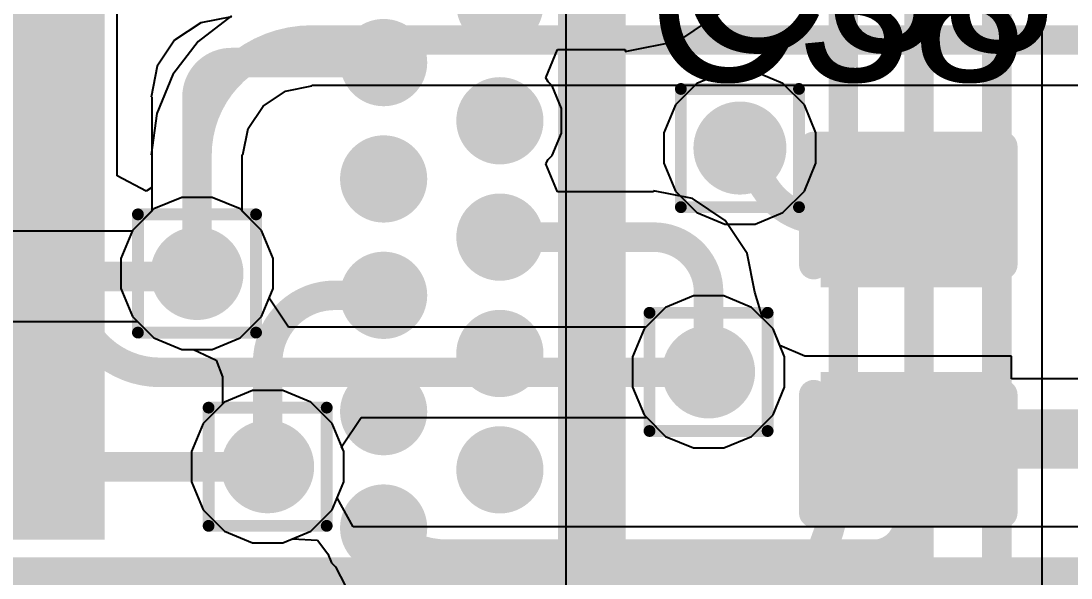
# Model space of a CAD drawing. Header units: inches. Extents: x -12 to 5355, y -7 to 5366.
# Drawn here: x 19.831 to 24.347, y 6.578 to 8.972 of the extents above; entities that cross this region are included whole.
import ezdxf

# ---------------------------------------------------------------- set-up
doc = ezdxf.new("R2010")
doc.units = ezdxf.units.IN
for name, color, linetype in [('BOTTOM LAYER', 5, 'Continuous'), ('Drill Drawing', 1, 'Continuous'), ('GROUND1', 16, 'Continuous'), ('GROUND2', 156, 'Continuous'), ('POWER', 76, 'Continuous'), ('SIGNAL', 90, 'Continuous'), ('TOP LAYER', 1, 'Continuous'), ('Top Overlay', 2, 'Continuous'), ('Top Paste', 8, 'Continuous'), ('Top Solder', 216, 'Continuous'), ('Via Holes', 16, 'Continuous')]:
    doc.layers.add(name, color=color, linetype=linetype)
doc.styles.add('Arial', font='', dxfattribs={"height": 0.2})
doc.styles.get('Arial').set_extended_font_data('Arial')

# ---------------------------------------------------------------- blocks, each defined once
blk = doc.blocks.new('AQFN50P700X700X85_HS_74N_42')
at = {"layer": 'TOP LAYER'}
h = blk.add_hatch(color=1, dxfattribs=at)
edge = h.paths.add_edge_path()
edge.add_arc((-2.75, 1.5), 0.1375, 0, 360)
blk.add_hatch(color=1, dxfattribs=at).paths.add_polyline_path([(-1.5, 1.5), (1.5, 1.5), (1.5, -1.5), (-1.5, -1.5)])
h = blk.add_hatch(color=1, dxfattribs=at)
edge = h.paths.add_edge_path()
edge.add_arc((-3.25, 1.25), 0.1375, 0, 360)
h = blk.add_hatch(color=1, dxfattribs=at)
edge = h.paths.add_edge_path()
edge.add_arc((-2.75, 1), 0.1375, 0, 360)
h = blk.add_hatch(color=1, dxfattribs=at)
edge = h.paths.add_edge_path()
edge.add_arc((-3.25, 0.75), 0.1375, 0, 360)
h = blk.add_hatch(color=1, dxfattribs=at)
edge = h.paths.add_edge_path()
edge.add_arc((-2.75, 0.5), 0.1375, 0, 360)
h = blk.add_hatch(color=1, dxfattribs=at)
edge = h.paths.add_edge_path()
edge.add_arc((-3.25, 0.25), 0.1375, 0, 360)
h = blk.add_hatch(color=1, dxfattribs=at)
edge = h.paths.add_edge_path()
edge.add_arc((-2.75, 0), 0.1375, 0, 360)
h = blk.add_hatch(color=1, dxfattribs=at)
edge = h.paths.add_edge_path()
edge.add_arc((-3.25, -0.25), 0.1375, 0, 360)
h = blk.add_hatch(color=1, dxfattribs=at)
edge = h.paths.add_edge_path()
edge.add_arc((-2.75, -0.5), 0.1375, 0, 360)
h = blk.add_hatch(color=1, dxfattribs=at)
edge = h.paths.add_edge_path()
edge.add_arc((-3.25, -0.75), 0.1375, 0, 360)
at = {"layer": 'Top Paste'}
h = blk.add_hatch(color=8, dxfattribs=at)
edge = h.paths.add_edge_path()
edge.add_arc((-2.75, 1.5), 0.15, 0, 360)
blk.add_hatch(color=8, dxfattribs=at).paths.add_polyline_path([(-1.5, 1.5), (1.5, 1.5), (1.5, -1.5), (-1.5, -1.5)])
h = blk.add_hatch(color=8, dxfattribs=at)
edge = h.paths.add_edge_path()
edge.add_arc((-3.25, 1.25), 0.15, 0, 360)
h = blk.add_hatch(color=8, dxfattribs=at)
edge = h.paths.add_edge_path()
edge.add_arc((-2.75, 1), 0.15, 0, 360)
h = blk.add_hatch(color=8, dxfattribs=at)
edge = h.paths.add_edge_path()
edge.add_arc((-3.25, 0.75), 0.15, 0, 360)
h = blk.add_hatch(color=8, dxfattribs=at)
edge = h.paths.add_edge_path()
edge.add_arc((-2.75, 0.5), 0.15, 0, 360)
h = blk.add_hatch(color=8, dxfattribs=at)
edge = h.paths.add_edge_path()
edge.add_arc((-3.25, 0.25), 0.15, 0, 360)
h = blk.add_hatch(color=8, dxfattribs=at)
edge = h.paths.add_edge_path()
edge.add_arc((-2.75, 0), 0.15, 0, 360)
h = blk.add_hatch(color=8, dxfattribs=at)
edge = h.paths.add_edge_path()
edge.add_arc((-3.25, -0.25), 0.15, 0, 360)
h = blk.add_hatch(color=8, dxfattribs=at)
edge = h.paths.add_edge_path()
edge.add_arc((-2.75, -0.5), 0.15, 0, 360)
h = blk.add_hatch(color=8, dxfattribs=at)
edge = h.paths.add_edge_path()
edge.add_arc((-3.25, -0.75), 0.15, 0, 360)
at = {"layer": 'Top Solder'}
h = blk.add_hatch(color=216, dxfattribs=at)
edge = h.paths.add_edge_path()
edge.add_arc((-2.75, 1.5), 0.1875, 0, 360)
blk.add_hatch(color=216, dxfattribs=at).paths.add_polyline_path([(-1.55, 1.55), (1.55, 1.55), (1.55, -1.55), (-1.55, -1.55)])
h = blk.add_hatch(color=216, dxfattribs=at)
edge = h.paths.add_edge_path()
edge.add_arc((-3.25, 1.25), 0.1875, 0, 360)
h = blk.add_hatch(color=216, dxfattribs=at)
edge = h.paths.add_edge_path()
edge.add_arc((-2.75, 1), 0.1875, 0, 360)
h = blk.add_hatch(color=216, dxfattribs=at)
edge = h.paths.add_edge_path()
edge.add_arc((-3.25, 0.75), 0.1875, 0, 360)
h = blk.add_hatch(color=216, dxfattribs=at)
edge = h.paths.add_edge_path()
edge.add_arc((-2.75, 0.5), 0.1875, 0, 360)
h = blk.add_hatch(color=216, dxfattribs=at)
edge = h.paths.add_edge_path()
edge.add_arc((-3.25, 0.25), 0.1875, 0, 360)
h = blk.add_hatch(color=216, dxfattribs=at)
edge = h.paths.add_edge_path()
edge.add_arc((-2.75, 0), 0.1875, 0, 360)
h = blk.add_hatch(color=216, dxfattribs=at)
edge = h.paths.add_edge_path()
edge.add_arc((-3.25, -0.25), 0.1875, 0, 360)
h = blk.add_hatch(color=216, dxfattribs=at)
edge = h.paths.add_edge_path()
edge.add_arc((-2.75, -0.5), 0.1875, 0, 360)
h = blk.add_hatch(color=216, dxfattribs=at)
edge = h.paths.add_edge_path()
edge.add_arc((-3.25, -0.75), 0.1875, 0, 360)
at = {"layer": 'Top Overlay'}
blk.add_lwpolyline([(-3.6, 3.6, 0.2, 0.2, 0), (-3.6, -3.6, 0.2, 0.2, 0)], format="xyseb", dxfattribs=at)
blk = doc.blocks.new('C___0402_119')
at = {"layer": 'TOP LAYER'}
for points in [[(-0.6985, -0.3175), (-0.6985, 0.3175), (-0.2413, 0.3175), (-0.2413, -0.3175)], [(0.2413, -0.3175), (0.2413, 0.3175), (0.6985, 0.3175), (0.6985, -0.3175)]]:
    blk.add_hatch(color=1, dxfattribs=at).paths.add_polyline_path(points)
at = {"layer": 'Top Paste'}
for points in [[(-0.6985, -0.3175), (-0.6985, 0.3175), (-0.2413, 0.3175), (-0.2413, -0.3175)], [(0.2413, -0.3175), (0.2413, 0.3175), (0.6985, 0.3175), (0.6985, -0.3175)]]:
    blk.add_hatch(color=8, dxfattribs=at).paths.add_polyline_path(points)
at = {"layer": 'Top Solder'}
for points in [[(-0.7585, -0.3775), (-0.7585, 0.3775), (-0.1813, 0.3775), (-0.1813, -0.3775)], [(0.1813, -0.3775), (0.1813, 0.3775), (0.7585, 0.3775), (0.7585, -0.3775)]]:
    blk.add_hatch(color=216, dxfattribs=at).paths.add_polyline_path(points)
at = {"layer": 'Top Overlay'}
for points in [[(-0.7874, -0.4064, 0.127, 0.127, 0), (-0.7874, 0.4064, 0.127, 0.127, 0)], [(-0.7874, 0.4064, 0.127, 0.127, 0), (-0.2794, 0.4064, 0.127, 0.127, 0)], [(0.2794, 0.4064, 0.127, 0.127, 0), (0.7874, 0.4064, 0.127, 0.127, 0)], [(0.7874, -0.4064, 0.127, 0.127, 0), (0.7874, 0.4064, 0.127, 0.127, 0)], [(-0.7874, -0.4064, 0.127, 0.127, 0), (-0.2794, -0.4064, 0.127, 0.127, 0)], [(0.2794, -0.4064, 0.127, 0.127, 0), (0.7874, -0.4064, 0.127, 0.127, 0)]]:
    blk.add_lwpolyline(points, format="xyseb", dxfattribs=at)
for points in [[(-0.8191, 0.4064, 0.0635, 0.0635, 1), (-0.7556, 0.4064, 0.0635, 0.0635, 1)], [(-0.8191, 0.4064, 0.0635, 0.0635, 1), (-0.7556, 0.4064, 0.0635, 0.0635, 1)], [(-0.3111, 0.4064, 0.0635, 0.0635, 1), (-0.2477, 0.4064, 0.0635, 0.0635, 1)], [(0.2477, 0.4064, 0.0635, 0.0635, 1), (0.3111, 0.4064, 0.0635, 0.0635, 1)], [(0.7556, 0.4064, 0.0635, 0.0635, 1), (0.8191, 0.4064, 0.0635, 0.0635, 1)], [(0.7556, 0.4064, 0.0635, 0.0635, 1), (0.8191, 0.4064, 0.0635, 0.0635, 1)], [(-0.8191, -0.4064, 0.0635, 0.0635, 1), (-0.7556, -0.4064, 0.0635, 0.0635, 1)], [(-0.8191, -0.4064, 0.0635, 0.0635, 1), (-0.7556, -0.4064, 0.0635, 0.0635, 1)], [(-0.3111, -0.4064, 0.0635, 0.0635, 1), (-0.2477, -0.4064, 0.0635, 0.0635, 1)], [(0.2477, -0.4064, 0.0635, 0.0635, 1), (0.3111, -0.4064, 0.0635, 0.0635, 1)], [(0.7556, -0.4064, 0.0635, 0.0635, 1), (0.8191, -0.4064, 0.0635, 0.0635, 1)], [(0.7556, -0.4064, 0.0635, 0.0635, 1), (0.8191, -0.4064, 0.0635, 0.0635, 1)]]:
    blk.add_lwpolyline(points, format="xyseb", close=True, dxfattribs=at)
at = {"layer": 'Top Overlay', "style": 'Arial'}
blk.add_text('C38', height=0.635, dxfattribs=at).set_placement((-0.7984, -1.3994))
blk = doc.blocks.new('C___0402_164')
at = {"layer": 'TOP LAYER'}
for points in [[(-0.6985, -0.3175), (-0.6985, 0.3175), (-0.2413, 0.3175), (-0.2413, -0.3175)], [(0.2413, -0.3175), (0.2413, 0.3175), (0.6985, 0.3175), (0.6985, -0.3175)]]:
    blk.add_hatch(color=1, dxfattribs=at).paths.add_polyline_path(points)
at = {"layer": 'Top Paste'}
for points in [[(-0.6985, -0.3175), (-0.6985, 0.3175), (-0.2413, 0.3175), (-0.2413, -0.3175)], [(0.2413, -0.3175), (0.2413, 0.3175), (0.6985, 0.3175), (0.6985, -0.3175)]]:
    blk.add_hatch(color=8, dxfattribs=at).paths.add_polyline_path(points)
at = {"layer": 'Top Solder'}
for points in [[(-0.7585, -0.3775), (-0.7585, 0.3775), (-0.1813, 0.3775), (-0.1813, -0.3775)], [(0.1813, -0.3775), (0.1813, 0.3775), (0.7585, 0.3775), (0.7585, -0.3775)]]:
    blk.add_hatch(color=216, dxfattribs=at).paths.add_polyline_path(points)
at = {"layer": 'Top Overlay'}
for points in [[(-0.7874, -0.4064, 0.127, 0.127, 0), (-0.7874, 0.4064, 0.127, 0.127, 0)], [(-0.2794, 0.4064, 0.127, 0.127, 0), (-0.7874, 0.4064, 0.127, 0.127, 0)], [(0.7874, 0.4064, 0.127, 0.127, 0), (0.2794, 0.4064, 0.127, 0.127, 0)], [(0.7874, -0.4064, 0.127, 0.127, 0), (0.7874, 0.4064, 0.127, 0.127, 0)], [(-0.2794, -0.4064, 0.127, 0.127, 0), (-0.7874, -0.4064, 0.127, 0.127, 0)], [(0.7874, -0.4064, 0.127, 0.127, 0), (0.2794, -0.4064, 0.127, 0.127, 0)]]:
    blk.add_lwpolyline(points, format="xyseb", dxfattribs=at)
for points in [[(-0.8191, 0.4064, 0.0635, 0.0635, 1), (-0.7556, 0.4064, 0.0635, 0.0635, 1)], [(-0.8191, 0.4064, 0.0635, 0.0635, 1), (-0.7556, 0.4064, 0.0635, 0.0635, 1)], [(-0.3111, 0.4064, 0.0635, 0.0635, 1), (-0.2477, 0.4064, 0.0635, 0.0635, 1)], [(0.2477, 0.4064, 0.0635, 0.0635, 1), (0.3111, 0.4064, 0.0635, 0.0635, 1)], [(0.7556, 0.4064, 0.0635, 0.0635, 1), (0.8191, 0.4064, 0.0635, 0.0635, 1)], [(0.7556, 0.4064, 0.0635, 0.0635, 1), (0.8191, 0.4064, 0.0635, 0.0635, 1)], [(-0.8191, -0.4064, 0.0635, 0.0635, 1), (-0.7556, -0.4064, 0.0635, 0.0635, 1)], [(-0.8191, -0.4064, 0.0635, 0.0635, 1), (-0.7556, -0.4064, 0.0635, 0.0635, 1)], [(-0.3111, -0.4064, 0.0635, 0.0635, 1), (-0.2477, -0.4064, 0.0635, 0.0635, 1)], [(0.2477, -0.4064, 0.0635, 0.0635, 1), (0.3111, -0.4064, 0.0635, 0.0635, 1)], [(0.7556, -0.4064, 0.0635, 0.0635, 1), (0.8191, -0.4064, 0.0635, 0.0635, 1)], [(0.7556, -0.4064, 0.0635, 0.0635, 1), (0.8191, -0.4064, 0.0635, 0.0635, 1)]]:
    blk.add_lwpolyline(points, format="xyseb", close=True, dxfattribs=at)

msp = doc.modelspace()

# ---------------------------------------------------------------- hatches: boundary and pattern name
at = {"layer": 'BOTTOM LAYER'}
h = msp.add_hatch(color=5, dxfattribs=at)
edge = h.paths.add_edge_path()
edge.add_arc((22.9233, 8.4258), 0.2, 0, 360)
h = msp.add_hatch(color=5, dxfattribs=at)
edge = h.paths.add_edge_path()
edge.add_arc((20.5883, 7.8868), 0.2, 0, 360)
h = msp.add_hatch(color=5, dxfattribs=at)
edge = h.paths.add_edge_path()
edge.add_arc((22.7885, 7.4639), 0.2, 0, 360)
h = msp.add_hatch(color=5, dxfattribs=at)
edge = h.paths.add_edge_path()
edge.add_arc((20.8922, 7.0563), 0.2, 0, 360)
at = {"layer": 'GROUND1'}
h = msp.add_hatch(color=16, dxfattribs=at)
edge = h.paths.add_edge_path()
edge.add_arc((22.9233, 8.4258), 0.2, 0, 360)
h = msp.add_hatch(color=16, dxfattribs=at)
edge = h.paths.add_edge_path()
edge.add_arc((20.5883, 7.8868), 0.2, 0, 360)
h = msp.add_hatch(color=16, dxfattribs=at)
edge = h.paths.add_edge_path()
edge.add_arc((22.7885, 7.4639), 0.2, 0, 360)
h = msp.add_hatch(color=16, dxfattribs=at)
edge = h.paths.add_edge_path()
edge.add_arc((20.8922, 7.0563), 0.2, 0, 360)
at = {"layer": 'GROUND2'}
h = msp.add_hatch(color=156, dxfattribs=at)
edge = h.paths.add_edge_path()
edge.add_arc((22.9233, 8.4258), 0.2, 0, 360)
h = msp.add_hatch(color=156, dxfattribs=at)
edge = h.paths.add_edge_path()
edge.add_arc((20.5883, 7.8868), 0.2, 0, 360)
h = msp.add_hatch(color=156, dxfattribs=at)
edge = h.paths.add_edge_path()
edge.add_arc((22.7885, 7.4639), 0.2, 0, 360)
h = msp.add_hatch(color=156, dxfattribs=at)
edge = h.paths.add_edge_path()
edge.add_arc((20.8922, 7.0563), 0.2, 0, 360)
at = {"layer": 'POWER'}
h = msp.add_hatch(color=76, dxfattribs=at)
edge = h.paths.add_edge_path()
edge.add_arc((22.9233, 8.4258), 0.2, 0, 360)
h = msp.add_hatch(color=76, dxfattribs=at)
edge = h.paths.add_edge_path()
edge.add_arc((20.5883, 7.8868), 0.2, 0, 360)
h = msp.add_hatch(color=76, dxfattribs=at)
edge = h.paths.add_edge_path()
edge.add_arc((22.7885, 7.4639), 0.2, 0, 360)
h = msp.add_hatch(color=76, dxfattribs=at)
edge = h.paths.add_edge_path()
edge.add_arc((20.8922, 7.0563), 0.2, 0, 360)
at = {"layer": 'SIGNAL'}
h = msp.add_hatch(color=90, dxfattribs=at)
edge = h.paths.add_edge_path()
edge.add_arc((22.9233, 8.4258), 0.2, 0, 360)
h = msp.add_hatch(color=90, dxfattribs=at)
edge = h.paths.add_edge_path()
edge.add_arc((20.5883, 7.8868), 0.2, 0, 360)
h = msp.add_hatch(color=90, dxfattribs=at)
edge = h.paths.add_edge_path()
edge.add_arc((22.7885, 7.4639), 0.2, 0, 360)
h = msp.add_hatch(color=90, dxfattribs=at)
edge = h.paths.add_edge_path()
edge.add_arc((20.8922, 7.0563), 0.2, 0, 360)
at = {"layer": 'TOP LAYER'}
h = msp.add_hatch(color=1, dxfattribs=at)
edge = h.paths.add_edge_path()
edge.add_arc((22.9233, 8.4258), 0.2, 0, 360)
h = msp.add_hatch(color=1, dxfattribs=at)
edge = h.paths.add_edge_path()
edge.add_arc((20.5883, 7.8868), 0.2, 0, 360)
h = msp.add_hatch(color=1, dxfattribs=at)
edge = h.paths.add_edge_path()
edge.add_arc((22.7885, 7.4639), 0.2, 0, 360)
h = msp.add_hatch(color=1, dxfattribs=at)
edge = h.paths.add_edge_path()
edge.add_arc((20.8922, 7.0563), 0.2, 0, 360)
at = {"layer": 'Via Holes'}
h = msp.add_hatch(color=7, dxfattribs=at)
edge = h.paths.add_edge_path()
edge.add_arc((22.9233, 8.4258), 0.1, 0, 360)
h = msp.add_hatch(color=7, dxfattribs=at)
edge = h.paths.add_edge_path()
edge.add_arc((20.5883, 7.8868), 0.1, 0, 360)
h = msp.add_hatch(color=7, dxfattribs=at)
edge = h.paths.add_edge_path()
edge.add_arc((22.7885, 7.4639), 0.1, 0, 360)
h = msp.add_hatch(color=7, dxfattribs=at)
edge = h.paths.add_edge_path()
edge.add_arc((20.8922, 7.0563), 0.1, 0, 360)

# ---------------------------------------------------------------- linework, layer by layer
at = {"layer": 'BOTTOM LAYER'}
for p, q in [((24.2226, 4.9381), (24.2226, 14.0526)), ((22.1748, 9.9651), (22.1748, 5.4328)), ((20.5232, 8.2138), (20.403, 8.1641)), ((20.6533, 8.2138), (20.5232, 8.2138)), ((20.7735, 8.1641), (20.6533, 8.2138)), ((20.403, 8.1641), (20.311, 8.0721)), ((20.8655, 8.0721), (20.7735, 8.1641)), ((20.3095, 8.0682), (17.282, 8.0682)), ((20.311, 8.0721), (20.3095, 8.0682)), ((20.9153, 7.9519), (20.8655, 8.0721)), ((20.9153, 7.8218), (20.9153, 7.9519)), ((20.8655, 7.7016), (20.9153, 7.8218)), ((17.282, 7.6798), (20.3329, 7.6798)), ((20.3329, 7.6798), (20.403, 7.6096)), ((20.7735, 7.6096), (20.8655, 7.7016)), ((20.403, 7.6096), (20.5232, 7.5598)), ((20.6533, 7.5598), (20.7735, 7.6096)), ((20.5232, 7.5598), (20.6533, 7.5598)), ((20.8272, 7.3833), (20.707, 7.3336)), ((20.9572, 7.3833), (20.8272, 7.3833)), ((21.0774, 7.3336), (20.9572, 7.3833)), ((20.707, 7.3336), (20.615, 7.2416)), ((21.1694, 7.2416), (21.0774, 7.3336)), ((20.615, 7.2416), (20.5652, 7.1214)), ((21.2192, 7.1214), (21.1694, 7.2416)), ((20.5652, 7.1214), (20.5652, 6.9913)), ((21.2192, 6.9913), (21.2192, 7.1214)), ((20.5652, 6.9913), (20.615, 6.8711)), ((21.1694, 6.8711), (21.2192, 6.9913)), ((20.615, 6.8711), (20.707, 6.7791)), ((21.0774, 6.7791), (21.1694, 6.8711)), ((20.707, 6.7791), (20.8272, 6.7293)), ((20.9572, 6.7293), (21.0774, 6.7791)), ((20.8272, 6.7293), (20.9572, 6.7293))]:
    msp.add_line(p, q, dxfattribs=at)
for points in [[(23.368, 7.1969, 0.127, 0.127, 0), (23.368, 14.6283, 0.127, 0.127, 0)], [(23.6935, 2.4513, 0.127, 0.127, 0), (23.6935, 14.3511, 0.127, 0.127, 0)], [(24.0284, 4.572, 0.127, 0.127, 0), (24.0284, 14.0526, 0.127, 0.127, 0)], [(22.3691, 0.6751, 0.127, 0.127, 0), (22.3691, 9.9651, 0.127, 0.127, 0)], [(20.5883, 7.874, 0.127, 0.127, 0), (20.5883, 7.8868, 0.127, 0.127, 0)], [(17.282, 7.874, 0.127, 0.127, 0), (20.5883, 7.874, 0.127, 0.127, 0)], [(23.368, 7.1969, 0.127, 0.127, -0.198912), (22.9488, 6.1848, 0.127, 0.127, 0)]]:
    msp.add_lwpolyline(points, format="xyseb", dxfattribs=at)
for points in [[(20.5565, 7.8868, 0.0635, 0.0635, 1), (20.62, 7.8868, 0.0635, 0.0635, 1)], [(20.5565, 7.874, 0.0635, 0.0635, 1), (20.62, 7.874, 0.0635, 0.0635, 1)], [(20.5565, 7.874, 0.0635, 0.0635, 1), (20.62, 7.874, 0.0635, 0.0635, 1)], [(23.3362, 7.1969, 0.0635, 0.0635, 1), (23.3998, 7.1969, 0.0635, 0.0635, 1)], [(23.3362, 7.1969, 0.0635, 0.0635, 1), (23.3998, 7.1969, 0.0635, 0.0635, 1)]]:
    msp.add_lwpolyline(points, format="xyseb", close=True, dxfattribs=at)
at = {"layer": 'Drill Drawing'}
for points in [[(22.6693, 8.6798, 0.0508, 0.0508, 0), (23.1773, 8.6798, 0.0508, 0.0508, 0)], [(22.6693, 8.1718, 0.0508, 0.0508, 0), (22.6693, 8.6798, 0.0508, 0.0508, 0)], [(23.1773, 8.1718, 0.0508, 0.0508, 0), (23.1773, 8.6798, 0.0508, 0.0508, 0)], [(22.6693, 8.1718, 0.0508, 0.0508, 0), (23.1773, 8.1718, 0.0508, 0.0508, 0)], [(20.3343, 8.1408, 0.0508, 0.0508, 0), (20.8423, 8.1408, 0.0508, 0.0508, 0)], [(20.3343, 7.6328, 0.0508, 0.0508, 0), (20.3343, 8.1408, 0.0508, 0.0508, 0)], [(20.8423, 7.6328, 0.0508, 0.0508, 0), (20.8423, 8.1408, 0.0508, 0.0508, 0)], [(22.5345, 7.7179, 0.0508, 0.0508, 0), (23.0425, 7.7179, 0.0508, 0.0508, 0)], [(22.5345, 7.2099, 0.0508, 0.0508, 0), (22.5345, 7.7179, 0.0508, 0.0508, 0)], [(23.0425, 7.2099, 0.0508, 0.0508, 0), (23.0425, 7.7179, 0.0508, 0.0508, 0)], [(20.3343, 7.6328, 0.0508, 0.0508, 0), (20.8423, 7.6328, 0.0508, 0.0508, 0)], [(20.6382, 7.3103, 0.0508, 0.0508, 0), (21.1462, 7.3103, 0.0508, 0.0508, 0)], [(20.6382, 6.8023, 0.0508, 0.0508, 0), (20.6382, 7.3103, 0.0508, 0.0508, 0)], [(21.1462, 6.8023, 0.0508, 0.0508, 0), (21.1462, 7.3103, 0.0508, 0.0508, 0)], [(22.5345, 7.2099, 0.0508, 0.0508, 0), (23.0425, 7.2099, 0.0508, 0.0508, 0)], [(20.6382, 6.8023, 0.0508, 0.0508, 0), (21.1462, 6.8023, 0.0508, 0.0508, 0)]]:
    msp.add_lwpolyline(points, format="xyseb", dxfattribs=at)
for points in [[(22.6566, 8.6798, 0.0254, 0.0254, 1), (22.682, 8.6798, 0.0254, 0.0254, 1)], [(22.6566, 8.6798, 0.0254, 0.0254, 1), (22.682, 8.6798, 0.0254, 0.0254, 1)], [(23.1646, 8.6798, 0.0254, 0.0254, 1), (23.19, 8.6798, 0.0254, 0.0254, 1)], [(23.1646, 8.6798, 0.0254, 0.0254, 1), (23.19, 8.6798, 0.0254, 0.0254, 1)], [(22.6566, 8.1718, 0.0254, 0.0254, 1), (22.682, 8.1718, 0.0254, 0.0254, 1)], [(22.6566, 8.1718, 0.0254, 0.0254, 1), (22.682, 8.1718, 0.0254, 0.0254, 1)], [(23.1646, 8.1718, 0.0254, 0.0254, 1), (23.19, 8.1718, 0.0254, 0.0254, 1)], [(23.1646, 8.1718, 0.0254, 0.0254, 1), (23.19, 8.1718, 0.0254, 0.0254, 1)], [(20.3216, 8.1408, 0.0254, 0.0254, 1), (20.347, 8.1408, 0.0254, 0.0254, 1)], [(20.3216, 8.1408, 0.0254, 0.0254, 1), (20.347, 8.1408, 0.0254, 0.0254, 1)], [(20.8296, 8.1408, 0.0254, 0.0254, 1), (20.855, 8.1408, 0.0254, 0.0254, 1)], [(20.8296, 8.1408, 0.0254, 0.0254, 1), (20.855, 8.1408, 0.0254, 0.0254, 1)], [(22.5218, 7.7179, 0.0254, 0.0254, 1), (22.5472, 7.7179, 0.0254, 0.0254, 1)], [(22.5218, 7.7179, 0.0254, 0.0254, 1), (22.5472, 7.7179, 0.0254, 0.0254, 1)], [(23.0298, 7.7179, 0.0254, 0.0254, 1), (23.0552, 7.7179, 0.0254, 0.0254, 1)], [(23.0298, 7.7179, 0.0254, 0.0254, 1), (23.0552, 7.7179, 0.0254, 0.0254, 1)], [(20.3216, 7.6328, 0.0254, 0.0254, 1), (20.347, 7.6328, 0.0254, 0.0254, 1)], [(20.3216, 7.6328, 0.0254, 0.0254, 1), (20.347, 7.6328, 0.0254, 0.0254, 1)], [(20.8296, 7.6328, 0.0254, 0.0254, 1), (20.855, 7.6328, 0.0254, 0.0254, 1)], [(20.8296, 7.6328, 0.0254, 0.0254, 1), (20.855, 7.6328, 0.0254, 0.0254, 1)], [(20.6255, 7.3103, 0.0254, 0.0254, 1), (20.6509, 7.3103, 0.0254, 0.0254, 1)], [(20.6255, 7.3103, 0.0254, 0.0254, 1), (20.6509, 7.3103, 0.0254, 0.0254, 1)], [(21.1335, 7.3103, 0.0254, 0.0254, 1), (21.1589, 7.3103, 0.0254, 0.0254, 1)], [(21.1335, 7.3103, 0.0254, 0.0254, 1), (21.1589, 7.3103, 0.0254, 0.0254, 1)], [(22.5218, 7.2099, 0.0254, 0.0254, 1), (22.5472, 7.2099, 0.0254, 0.0254, 1)], [(22.5218, 7.2099, 0.0254, 0.0254, 1), (22.5472, 7.2099, 0.0254, 0.0254, 1)], [(23.0298, 7.2099, 0.0254, 0.0254, 1), (23.0552, 7.2099, 0.0254, 0.0254, 1)], [(23.0298, 7.2099, 0.0254, 0.0254, 1), (23.0552, 7.2099, 0.0254, 0.0254, 1)], [(20.6255, 6.8023, 0.0254, 0.0254, 1), (20.6509, 6.8023, 0.0254, 0.0254, 1)], [(20.6255, 6.8023, 0.0254, 0.0254, 1), (20.6509, 6.8023, 0.0254, 0.0254, 1)], [(21.1335, 6.8023, 0.0254, 0.0254, 1), (21.1589, 6.8023, 0.0254, 0.0254, 1)], [(21.1335, 6.8023, 0.0254, 0.0254, 1), (21.1589, 6.8023, 0.0254, 0.0254, 1)]]:
    msp.add_lwpolyline(points, format="xyseb", close=True, dxfattribs=at)
at = {"layer": 'GROUND1'}
for p, q in [((20.5232, 8.2138), (20.403, 8.1641)), ((20.6533, 8.2138), (20.5232, 8.2138)), ((20.7735, 8.1641), (20.6533, 8.2138)), ((20.403, 8.1641), (20.311, 8.0721)), ((20.8655, 8.0721), (20.7735, 8.1641)), ((20.311, 8.0721), (20.2613, 7.9519)), ((20.9153, 7.9519), (20.8655, 8.0721)), ((20.2613, 7.9519), (20.2613, 7.8218)), ((20.9153, 7.8218), (20.9153, 7.9519)), ((20.2613, 7.8218), (20.311, 7.7016)), ((20.8655, 7.7016), (20.9153, 7.8218)), ((22.7235, 7.7909), (22.6033, 7.7411)), ((22.8535, 7.7909), (22.7235, 7.7909)), ((22.9737, 7.7411), (22.8535, 7.7909)), ((22.6033, 7.7411), (22.5113, 7.6492)), ((23.0657, 7.6492), (22.9737, 7.7411)), ((20.311, 7.7016), (20.403, 7.6096)), ((20.7735, 7.6096), (20.8655, 7.7016)), ((22.5113, 7.6492), (22.4615, 7.529)), ((23.1155, 7.529), (23.0657, 7.6492)), ((20.403, 7.6096), (20.5232, 7.5598)), ((20.6533, 7.5598), (20.7735, 7.6096)), ((20.5232, 7.5598), (20.6533, 7.5598)), ((22.4615, 7.529), (22.4615, 7.3989)), ((23.1155, 7.3989), (23.1155, 7.529)), ((20.8272, 7.3833), (20.707, 7.3336)), ((20.9572, 7.3833), (20.8272, 7.3833)), ((21.0774, 7.3336), (20.9572, 7.3833)), ((22.4615, 7.3989), (22.5113, 7.2787)), ((23.0657, 7.2787), (23.1155, 7.3989)), ((20.707, 7.3336), (20.615, 7.2416)), ((21.1694, 7.2416), (21.0774, 7.3336)), ((22.5113, 7.2787), (22.6033, 7.1867)), ((22.9737, 7.1867), (23.0657, 7.2787)), ((20.615, 7.2416), (20.5652, 7.1214)), ((21.2192, 7.1214), (21.1694, 7.2416)), ((22.6033, 7.1867), (22.7235, 7.1369)), ((22.8535, 7.1369), (22.9737, 7.1867)), ((22.7235, 7.1369), (22.8535, 7.1369)), ((20.5652, 7.1214), (20.5652, 6.9913)), ((21.2192, 6.9913), (21.2192, 7.1214)), ((20.5652, 6.9913), (20.615, 6.8711)), ((21.1694, 6.8711), (21.2192, 6.9913)), ((20.615, 6.8711), (20.707, 6.7791)), ((21.0774, 6.7791), (21.1694, 6.8711)), ((20.707, 6.7791), (20.8272, 6.7293)), ((20.9572, 6.7293), (21.0774, 6.7791)), ((20.8272, 6.7293), (20.9572, 6.7293))]:
    msp.add_line(p, q, dxfattribs=at)
at = {"layer": 'GROUND2'}
for p, q in [((20.5232, 8.2138), (20.403, 8.1641)), ((20.6533, 8.2138), (20.5232, 8.2138)), ((20.7735, 8.1641), (20.6533, 8.2138)), ((20.403, 8.1641), (20.311, 8.0721)), ((20.8655, 8.0721), (20.7735, 8.1641)), ((20.311, 8.0721), (20.2613, 7.9519)), ((20.9153, 7.9519), (20.8655, 8.0721)), ((20.2613, 7.9519), (20.2613, 7.8218)), ((20.9153, 7.8218), (20.9153, 7.9519)), ((20.2613, 7.8218), (20.311, 7.7016)), ((20.8655, 7.7016), (20.9153, 7.8218)), ((22.7235, 7.7909), (22.6033, 7.7411)), ((22.8535, 7.7909), (22.7235, 7.7909)), ((22.9737, 7.7411), (22.8535, 7.7909)), ((22.6033, 7.7411), (22.5113, 7.6492)), ((23.0657, 7.6492), (22.9737, 7.7411)), ((20.311, 7.7016), (20.403, 7.6096)), ((20.7735, 7.6096), (20.8655, 7.7016)), ((22.5113, 7.6492), (22.4615, 7.529)), ((23.1155, 7.529), (23.0657, 7.6492)), ((20.403, 7.6096), (20.5232, 7.5598)), ((20.6533, 7.5598), (20.7735, 7.6096)), ((20.5232, 7.5598), (20.6533, 7.5598)), ((22.4615, 7.529), (22.4615, 7.3989)), ((23.1155, 7.3989), (23.1155, 7.529)), ((20.8272, 7.3833), (20.707, 7.3336)), ((20.9572, 7.3833), (20.8272, 7.3833)), ((21.0774, 7.3336), (20.9572, 7.3833)), ((22.4615, 7.3989), (22.5113, 7.2787)), ((23.0657, 7.2787), (23.1155, 7.3989)), ((20.707, 7.3336), (20.615, 7.2416)), ((21.1694, 7.2416), (21.0774, 7.3336)), ((22.5113, 7.2787), (22.6033, 7.1867)), ((22.9737, 7.1867), (23.0657, 7.2787)), ((20.615, 7.2416), (20.5652, 7.1214)), ((21.2192, 7.1214), (21.1694, 7.2416)), ((22.6033, 7.1867), (22.7235, 7.1369)), ((22.8535, 7.1369), (22.9737, 7.1867)), ((22.7235, 7.1369), (22.8535, 7.1369)), ((20.5652, 7.1214), (20.5652, 6.9913)), ((21.2192, 6.9913), (21.2192, 7.1214)), ((20.5652, 6.9913), (20.615, 6.8711)), ((21.1694, 6.8711), (21.2192, 6.9913)), ((20.615, 6.8711), (20.707, 6.7791)), ((21.0774, 6.7791), (21.1694, 6.8711)), ((20.707, 6.7791), (20.8272, 6.7293)), ((20.9572, 6.7293), (21.0774, 6.7791)), ((20.8272, 6.7293), (20.9572, 6.7293))]:
    msp.add_line(p, q, dxfattribs=at)
at = {"layer": 'POWER'}
for p, q in [((22.8583, 8.7528), (22.7381, 8.703)), ((22.9884, 8.7528), (22.8583, 8.7528)), ((23.1085, 8.703), (22.9884, 8.7528)), ((22.7381, 8.703), (22.6461, 8.611)), ((23.2005, 8.611), (23.1085, 8.703)), ((22.6461, 8.611), (22.5963, 8.4909)), ((23.2503, 8.4909), (23.2005, 8.611)), ((22.5963, 8.4909), (22.5963, 8.3608)), ((23.2503, 8.3608), (23.2503, 8.4909)), ((22.5963, 8.3608), (22.6461, 8.2406)), ((23.2005, 8.2406), (23.2503, 8.3608)), ((22.6461, 8.2406), (22.7381, 8.1486)), ((23.1085, 8.1486), (23.2005, 8.2406)), ((20.5232, 8.2138), (20.403, 8.1641)), ((20.6533, 8.2138), (20.5232, 8.2138)), ((20.7735, 8.1641), (20.6533, 8.2138)), ((20.403, 8.1641), (20.311, 8.0721)), ((20.8655, 8.0721), (20.7735, 8.1641)), ((22.7381, 8.1486), (22.8583, 8.0988)), ((22.9884, 8.0988), (23.1085, 8.1486)), ((22.8583, 8.0988), (22.9884, 8.0988)), ((20.311, 8.0721), (20.2613, 7.9519)), ((20.9153, 7.9519), (20.8655, 8.0721)), ((20.2613, 7.9519), (20.2613, 7.8218)), ((20.9153, 7.8218), (20.9153, 7.9519)), ((20.2613, 7.8218), (20.311, 7.7016)), ((20.8655, 7.7016), (20.9153, 7.8218)), ((22.7235, 7.7909), (22.6033, 7.7411)), ((22.8535, 7.7909), (22.7235, 7.7909)), ((22.9737, 7.7411), (22.8535, 7.7909)), ((22.6033, 7.7411), (22.5113, 7.6492)), ((23.0657, 7.6492), (22.9737, 7.7411)), ((20.311, 7.7016), (20.403, 7.6096)), ((20.7735, 7.6096), (20.8655, 7.7016)), ((22.5113, 7.6492), (22.4615, 7.529)), ((23.1155, 7.529), (23.0657, 7.6492)), ((20.403, 7.6096), (20.5232, 7.5598)), ((20.6533, 7.5598), (20.7735, 7.6096)), ((20.5232, 7.5598), (20.6533, 7.5598)), ((22.4615, 7.529), (22.4615, 7.3989)), ((23.1155, 7.3989), (23.1155, 7.529)), ((20.8272, 7.3833), (20.707, 7.3336)), ((20.9572, 7.3833), (20.8272, 7.3833)), ((21.0774, 7.3336), (20.9572, 7.3833)), ((22.4615, 7.3989), (22.5113, 7.2787)), ((23.0657, 7.2787), (23.1155, 7.3989)), ((20.707, 7.3336), (20.615, 7.2416)), ((21.1694, 7.2416), (21.0774, 7.3336)), ((22.5113, 7.2787), (22.6033, 7.1867)), ((22.9737, 7.1867), (23.0657, 7.2787)), ((20.615, 7.2416), (20.5652, 7.1214)), ((21.2192, 7.1214), (21.1694, 7.2416)), ((22.6033, 7.1867), (22.7235, 7.1369)), ((22.8535, 7.1369), (22.9737, 7.1867)), ((22.7235, 7.1369), (22.8535, 7.1369)), ((20.5652, 7.1214), (20.5652, 6.9913)), ((21.2192, 6.9913), (21.2192, 7.1214)), ((20.5652, 6.9913), (20.615, 6.8711)), ((21.1694, 6.8711), (21.2192, 6.9913)), ((20.615, 6.8711), (20.707, 6.7791)), ((21.0774, 6.7791), (21.1694, 6.8711)), ((20.707, 6.7791), (20.8272, 6.7293)), ((20.9572, 6.7293), (21.0774, 6.7791)), ((20.8272, 6.7293), (20.9572, 6.7293))]:
    msp.add_line(p, q, dxfattribs=at)
at = {"layer": 'SIGNAL'}
for p, q in [((20.245, 8.307), (20.245, 9.8432)), ((20.7369, 8.9939), (20.594, 8.8843)), ((20.594, 8.8843), (20.4843, 8.7413)), ((20.4843, 8.7413), (20.4154, 8.5749)), ((20.9686, 8.6699), (21.082, 8.6925)), ((21.082, 8.6925), (21.082, 8.6958)), ((21.082, 8.6958), (31.115, 8.6958)), ((20.8725, 8.6057), (20.9686, 8.6699)), ((20.8083, 8.5096), (20.8725, 8.6057)), ((20.4154, 8.5749), (20.3919, 8.3963)), ((20.7858, 8.3963), (20.8083, 8.5096)), ((20.3919, 8.3963), (20.394, 8.3963)), ((20.394, 8.3963), (20.394, 8.2563)), ((20.7825, 8.1551), (20.7825, 8.3963)), ((20.7825, 8.3963), (20.7858, 8.3963)), ((20.37, 8.2402), (20.245, 8.307)), ((20.394, 8.2563), (20.37, 8.2402)), ((20.8655, 8.0721), (20.7825, 8.1551)), ((20.9153, 7.9519), (20.8655, 8.0721)), ((20.9153, 7.8218), (20.9153, 7.9519)), ((20.8984, 7.781), (20.9153, 7.8218)), ((20.9819, 7.656), (20.8984, 7.781)), ((22.7235, 7.7909), (22.6033, 7.7411)), ((22.8535, 7.7909), (22.7235, 7.7909)), ((22.9737, 7.7411), (22.8535, 7.7909)), ((22.6033, 7.7411), (22.5182, 7.656)), ((23.0657, 7.6492), (22.9737, 7.7411)), ((22.5182, 7.656), (20.9819, 7.656)), ((23.1155, 7.529), (23.0657, 7.6492)), ((23.1155, 7.3989), (23.1155, 7.529)), ((23.0657, 7.2787), (23.1155, 7.3989)), ((22.9737, 7.1867), (23.0657, 7.2787)), ((21.2104, 7.1426), (21.2939, 7.2676)), ((21.2939, 7.2676), (22.5224, 7.2676)), ((22.5224, 7.2676), (22.6033, 7.1867)), ((22.6033, 7.1867), (22.7235, 7.1369)), ((22.8535, 7.1369), (22.9737, 7.1867)), ((21.2192, 7.1214), (21.2104, 7.1426)), ((22.7235, 7.1369), (22.8535, 7.1369)), ((21.2192, 6.9913), (21.2192, 7.1214)), ((21.191, 6.9232), (21.2192, 6.9913)), ((21.2599, 6.7982), (21.191, 6.9232)), ((33.7462, 6.7982), (21.2599, 6.7982))]:
    msp.add_line(p, q, dxfattribs=at)
for points in [[(20.0507, 7.8409, 0.127, 0.127, 0), (20.0507, 11.1125, 0.127, 0.127, 0)], [(20.5883, 8.3963, 0.127, 0.127, -0.414214), (21.082, 8.89, 0.127, 0.127, 0)], [(21.082, 8.89, 0.127, 0.127, 0), (31.115, 8.89, 0.127, 0.127, 0)], [(20.5883, 7.8868, 0.127, 0.127, 0), (20.5883, 8.3963, 0.127, 0.127, 0)], [(20.4298, 7.4618, 0.127, 0.127, -0.414214), (20.0507, 7.8409, 0.127, 0.127, 0)], [(20.4298, 7.4618, 0.127, 0.127, 0), (22.7864, 7.4618, 0.127, 0.127, 0)], [(22.7864, 7.4618, 0.127, 0.127, 0), (22.7885, 7.4639, 0.127, 0.127, 0)], [(20.0602, 7.0563, 0.127, 0.127, -0.414214), (19.7563, 7.3603, 0.127, 0.127, 0)], [(20.0602, 7.0563, 0.127, 0.127, 0), (20.8922, 7.0563, 0.127, 0.127, 0)], [(17.78, 6.604, 0.127, 0.127, 0), (33.7462, 6.604, 0.127, 0.127, 0)]]:
    msp.add_lwpolyline(points, format="xyseb", dxfattribs=at)
for points in [[(21.0502, 8.89, 0.0635, 0.0635, 1), (21.1137, 8.89, 0.0635, 0.0635, 1)], [(21.0502, 8.89, 0.0635, 0.0635, 1), (21.1137, 8.89, 0.0635, 0.0635, 1)], [(20.5565, 8.3963, 0.0635, 0.0635, 1), (20.62, 8.3963, 0.0635, 0.0635, 1)], [(20.5565, 8.3963, 0.0635, 0.0635, 1), (20.62, 8.3963, 0.0635, 0.0635, 1)], [(20.5565, 7.8868, 0.0635, 0.0635, 1), (20.62, 7.8868, 0.0635, 0.0635, 1)], [(20.019, 7.8409, 0.0635, 0.0635, 1), (20.0825, 7.8409, 0.0635, 0.0635, 1)], [(20.019, 7.8409, 0.0635, 0.0635, 1), (20.0825, 7.8409, 0.0635, 0.0635, 1)], [(20.398, 7.4618, 0.0635, 0.0635, 1), (20.4615, 7.4618, 0.0635, 0.0635, 1)], [(20.398, 7.4618, 0.0635, 0.0635, 1), (20.4615, 7.4618, 0.0635, 0.0635, 1)], [(22.7546, 7.4618, 0.0635, 0.0635, 1), (22.8181, 7.4618, 0.0635, 0.0635, 1)], [(22.7546, 7.4618, 0.0635, 0.0635, 1), (22.8181, 7.4618, 0.0635, 0.0635, 1)], [(22.7568, 7.4639, 0.0635, 0.0635, 1), (22.8203, 7.4639, 0.0635, 0.0635, 1)], [(20.0285, 7.0563, 0.0635, 0.0635, 1), (20.092, 7.0563, 0.0635, 0.0635, 1)], [(20.0285, 7.0563, 0.0635, 0.0635, 1), (20.092, 7.0563, 0.0635, 0.0635, 1)], [(20.8605, 7.0563, 0.0635, 0.0635, 1), (20.924, 7.0563, 0.0635, 0.0635, 1)]]:
    msp.add_lwpolyline(points, format="xyseb", close=True, dxfattribs=at)
at = {"layer": 'TOP LAYER'}
for p, q in [((20.7361, 8.9901), (20.6041, 8.9639)), ((22.66, 8.8867), (22.8547, 9.0168)), ((20.6041, 8.9639), (20.4922, 8.8891)), ((20.4922, 8.8891), (20.4174, 8.7772)), ((22.4303, 8.841), (22.66, 8.8867)), ((22.0887, 8.7277), (22.1389, 8.8488)), ((22.1389, 8.8488), (22.4303, 8.8488)), ((22.4303, 8.8488), (22.4303, 8.841)), ((20.4174, 8.7772), (20.3911, 8.6451)), ((22.098, 8.71), (22.0887, 8.7277)), ((22.1152, 8.6928), (22.098, 8.71)), ((22.1555, 8.5956), (22.1152, 8.6928)), ((20.3911, 8.6451), (20.394, 8.6451)), ((20.394, 8.6451), (20.394, 8.1551)), ((22.1555, 8.4904), (22.1555, 8.5956)), ((22.1152, 8.3932), (22.1555, 8.4904)), ((22.0887, 8.3583), (22.098, 8.376)), ((22.1389, 8.2372), (22.0887, 8.3583)), ((22.098, 8.376), (22.1152, 8.3932)), ((22.5522, 8.2372), (22.1389, 8.2372)), ((22.7188, 8.2087), (22.5522, 8.2419)), ((22.5522, 8.2419), (22.5522, 8.2372)), ((22.8599, 8.1144), (22.7188, 8.2087)), ((20.394, 8.1551), (20.311, 8.0721)), ((22.9542, 7.9732), (22.8599, 8.1144)), ((20.311, 8.0721), (20.2613, 7.9519)), ((20.2613, 7.9519), (20.2613, 7.8218)), ((22.9874, 7.8067), (22.9542, 7.9732)), ((20.2613, 7.8218), (20.311, 7.7016)), ((23.0212, 7.6937), (22.9874, 7.8067)), ((22.9874, 7.8067), (22.9874, 7.8067)), ((20.311, 7.7016), (20.403, 7.6096)), ((23.0657, 7.6492), (23.0212, 7.6937)), ((23.0953, 7.5778), (23.0657, 7.6492)), ((20.403, 7.6096), (20.5232, 7.5598)), ((20.5232, 7.5598), (20.5738, 7.5598)), ((20.5738, 7.5598), (20.6704, 7.5149)), ((23.2029, 7.5311), (23.0953, 7.5778)), ((20.6704, 7.5149), (20.698, 7.4425)), ((24.0919, 7.5311), (23.2029, 7.5311)), ((23.2029, 7.5311), (23.2029, 7.5311)), ((24.0919, 7.4345), (24.0919, 7.5311)), ((20.698, 7.4425), (20.698, 7.3246)), ((24.3866, 7.4345), (24.0919, 7.4345)), ((20.698, 7.3246), (20.615, 7.2416)), ((20.615, 7.2416), (20.5652, 7.1214)), ((20.5652, 7.1214), (20.5652, 6.9913)), ((20.5652, 6.9913), (20.615, 6.8711)), ((20.615, 6.8711), (20.707, 6.7791)), ((20.707, 6.7791), (20.8272, 6.7293)), ((20.8272, 6.7293), (20.9572, 6.7293)), ((20.9572, 6.7293), (20.9995, 6.7468)), ((20.9995, 6.7468), (21.1059, 6.7414)), ((21.1059, 6.7414), (21.1505, 6.6824)), ((21.1505, 6.6824), (21.1668, 6.6432)), ((21.1668, 6.6432), (21.184, 6.626)), ((21.184, 6.626), (21.2276, 6.543))]:
    msp.add_line(p, q, dxfattribs=at)
for points in [[(20.5883, 8.6451, 0.127, 0.127, -0.414214), (20.7361, 8.793, 0.127, 0.127, 0)], [(20.7361, 8.793, 0.127, 0.127, 0), (21.391, 8.793, 0.127, 0.127, 0)], [(20.5883, 7.8868, 0.127, 0.127, 0), (20.5883, 8.6451, 0.127, 0.127, 0)], [(22.9233, 8.4258, 0.127, 0.127, 0), (23.0287, 8.2596, 0.127, 0.127, 0)], [(23.291, 8.1153, 0.127, 0.127, -0.256896), (23.0287, 8.2596, 0.127, 0.127, 0)], [(23.291, 8.1153, 0.127, 0.127, 0), (23.6474, 8.1153, 0.127, 0.127, 0)], [(21.891, 8.043, 0.127, 0.127, 0), (22.5522, 8.043, 0.127, 0.127, 0)], [(22.5522, 8.043, 0.127, 0.127, -0.414214), (22.7885, 7.8067, 0.127, 0.127, 0)], [(22.7885, 7.4639, 0.127, 0.127, 0), (22.7885, 7.8067, 0.127, 0.127, 0)], [(20.8922, 7.5048, 0.127, 0.127, -0.414214), (21.1804, 7.793, 0.127, 0.127, 0)], [(21.1804, 7.793, 0.127, 0.127, 0), (21.391, 7.793, 0.127, 0.127, 0)], [(20.8922, 7.0563, 0.127, 0.127, 0), (20.8922, 7.5048, 0.127, 0.127, 0)], [(23.6474, 7.1755, 0.254, 0.254, 0), (24.5437, 7.1755, 0.254, 0.254, 0)], [(23.6474, 6.8279, 0.127, 0.127, 0), (23.6474, 7.1755, 0.127, 0.127, 0)], [(23.6474, 6.8279, 0.127, 0.127, -0.414214), (23.4997, 6.6802, 0.127, 0.127, 0)], [(21.6633, 6.6802, 0.127, 0.127, -0.198912), (21.391, 6.793, 0.127, 0.127, 0)], [(21.6633, 6.6802, 0.127, 0.127, 0), (23.4997, 6.6802, 0.127, 0.127, 0)]]:
    msp.add_lwpolyline(points, format="xyseb", dxfattribs=at)
for points in [[(20.7044, 8.793, 0.0635, 0.0635, 1), (20.7679, 8.793, 0.0635, 0.0635, 1)], [(20.7044, 8.793, 0.0635, 0.0635, 1), (20.7679, 8.793, 0.0635, 0.0635, 1)], [(21.3592, 8.793, 0.0635, 0.0635, 1), (21.4227, 8.793, 0.0635, 0.0635, 1)], [(20.5565, 8.6451, 0.0635, 0.0635, 1), (20.62, 8.6451, 0.0635, 0.0635, 1)], [(20.5565, 8.6451, 0.0635, 0.0635, 1), (20.62, 8.6451, 0.0635, 0.0635, 1)], [(22.8916, 8.4258, 0.0635, 0.0635, 1), (22.9551, 8.4258, 0.0635, 0.0635, 1)], [(22.9969, 8.2596, 0.0635, 0.0635, 1), (23.0604, 8.2596, 0.0635, 0.0635, 1)], [(22.9969, 8.2596, 0.0635, 0.0635, 1), (23.0604, 8.2596, 0.0635, 0.0635, 1)], [(23.2592, 8.1153, 0.0635, 0.0635, 1), (23.3227, 8.1153, 0.0635, 0.0635, 1)], [(23.2592, 8.1153, 0.0635, 0.0635, 1), (23.3227, 8.1153, 0.0635, 0.0635, 1)], [(23.6156, 8.1153, 0.0635, 0.0635, 1), (23.6791, 8.1153, 0.0635, 0.0635, 1)], [(21.8592, 8.043, 0.0635, 0.0635, 1), (21.9227, 8.043, 0.0635, 0.0635, 1)], [(22.5205, 8.043, 0.0635, 0.0635, 1), (22.584, 8.043, 0.0635, 0.0635, 1)], [(22.5205, 8.043, 0.0635, 0.0635, 1), (22.584, 8.043, 0.0635, 0.0635, 1)], [(20.5565, 7.8868, 0.0635, 0.0635, 1), (20.62, 7.8868, 0.0635, 0.0635, 1)], [(22.7568, 7.8067, 0.0635, 0.0635, 1), (22.8203, 7.8067, 0.0635, 0.0635, 1)], [(22.7568, 7.8067, 0.0635, 0.0635, 1), (22.8203, 7.8067, 0.0635, 0.0635, 1)], [(21.1487, 7.793, 0.0635, 0.0635, 1), (21.2122, 7.793, 0.0635, 0.0635, 1)], [(21.1487, 7.793, 0.0635, 0.0635, 1), (21.2122, 7.793, 0.0635, 0.0635, 1)], [(21.3592, 7.793, 0.0635, 0.0635, 1), (21.4227, 7.793, 0.0635, 0.0635, 1)], [(20.8605, 7.5048, 0.0635, 0.0635, 1), (20.924, 7.5048, 0.0635, 0.0635, 1)], [(20.8605, 7.5048, 0.0635, 0.0635, 1), (20.924, 7.5048, 0.0635, 0.0635, 1)], [(22.7568, 7.4639, 0.0635, 0.0635, 1), (22.8203, 7.4639, 0.0635, 0.0635, 1)], [(23.5839, 7.1755, 0.127, 0.127, 1), (23.7109, 7.1755, 0.127, 0.127, 1)], [(23.6156, 7.1755, 0.0635, 0.0635, 1), (23.6791, 7.1755, 0.0635, 0.0635, 1)], [(20.8605, 7.0563, 0.0635, 0.0635, 1), (20.924, 7.0563, 0.0635, 0.0635, 1)], [(23.6156, 6.8279, 0.0635, 0.0635, 1), (23.6791, 6.8279, 0.0635, 0.0635, 1)], [(23.6156, 6.8279, 0.0635, 0.0635, 1), (23.6791, 6.8279, 0.0635, 0.0635, 1)], [(21.3592, 6.793, 0.0635, 0.0635, 1), (21.4227, 6.793, 0.0635, 0.0635, 1)], [(21.6316, 6.6802, 0.0635, 0.0635, 1), (21.6951, 6.6802, 0.0635, 0.0635, 1)], [(21.6316, 6.6802, 0.0635, 0.0635, 1), (21.6951, 6.6802, 0.0635, 0.0635, 1)], [(23.468, 6.6802, 0.0635, 0.0635, 1), (23.5315, 6.6802, 0.0635, 0.0635, 1)], [(23.468, 6.6802, 0.0635, 0.0635, 1), (23.5315, 6.6802, 0.0635, 0.0635, 1)]]:
    msp.add_lwpolyline(points, format="xyseb", close=True, dxfattribs=at)

# ---------------------------------------------------------------- block references
for name, p, rotation in [('AQFN50P700X700X85_HS_74N_42', (18.641, 8.293), 180), ('C___0402_164', (23.6474, 7.6454), 270)]:
    msp.add_blockref(name, p, dxfattribs=dict(rotation=rotation))
msp.add_blockref('C___0402_119', (23.4552, 10.2386))

# ---------------------------------------------------------------- texts
at = {"layer": 'Top Overlay', "style": 'Arial'}
msp.add_text('C38', height=0.635, dxfattribs=at).set_placement((22.5298, 8.7122))

doc.saveas('drawing.dxf')
